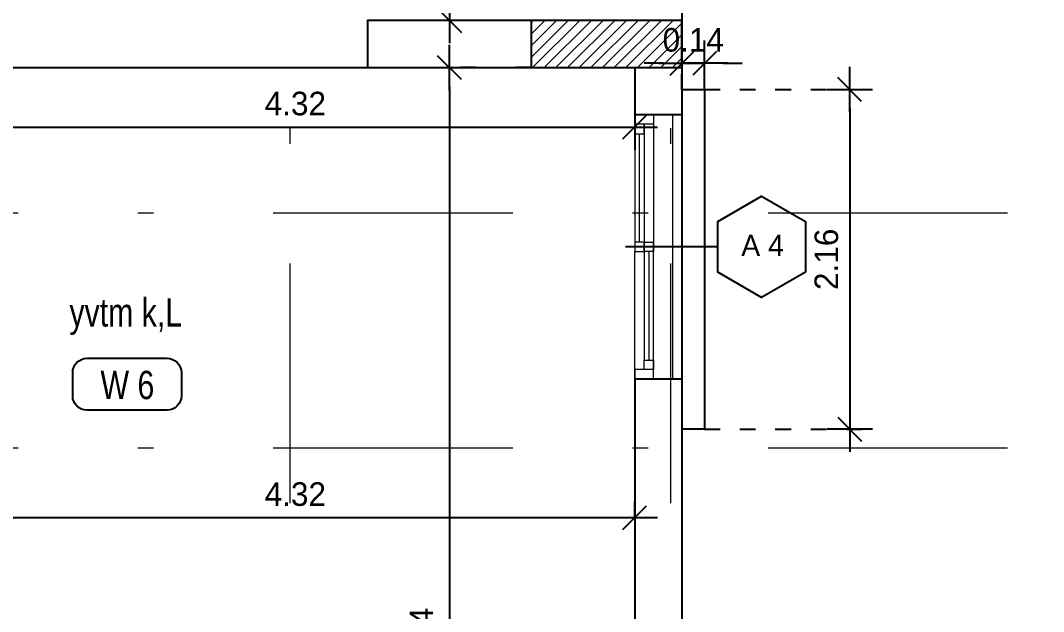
# Model space of a CAD drawing. Header units: metres. Extents: x 0 to 435, y 0 to 273.
# Drawn here: x 64.65 to 71.16, y 231.57 to 235.33 of the extents above; entities that cross this region are included whole.
import ezdxf
from ezdxf.enums import TextEntityAlignment as Align

# ---------------------------------------------------------------- set-up
doc = ezdxf.new("R2010")
doc.units = ezdxf.units.M
doc.header["$MEASUREMENT"] = 0
for name, pattern in [('B4-PLANS$0$DASHDOT', [25.4, 12.7, -6.35, 0, -6.35]), ('B4-PLANS$0$DOT2', [0.125, 0, -0.125]), ('DOT2', [0.125, 0, -0.125])]:
    doc.linetypes.add(name, pattern=pattern)
doc.layers.get('0').update_dxf_attribs({"plot": 0})
for name, color, linetype in [('A-COL', 11, 'Continuous'), ('A-DWNM1', 3, 'Continuous'), ('A-EDM', 2, 'Continuous'), ('A-IDM', 221, 'Continuous'), ('A-RNM2', 4, 'Continuous'), ('A-RNM3', 4, 'Continuous'), ('A-WIN', 3, 'Continuous'), ('A-WL', 7, 'Continuous'), ('Dim License', 2, 'Continuous'), ('Slab', 3, 'Continuous')]:
    doc.layers.add(name, color=color, linetype=linetype)
doc.layers.add('A-COLH', color=1, linetype='Continuous', lineweight=9)
doc.layers.add('Dote', color=1, linetype='B4-PLANS$0$DASHDOT', lineweight=15)
doc.styles.add('B4-PLANS$0$S100', font='romans.shx', dxfattribs={"width": 0.9})
doc.styles.add('B4-PLANS$0$XARAB', font='xarab.shx')
doc.styles.add('XARAB', font='xarab.shx')
doc.dimstyles.new('DIM100', dxfattribs={"dimtxt": 0.15, "dimasz": 0.12, "dimexe": 0.1, "dimexo": 0, "dimgap": 0.05, "dimtad": 1, "dimzin": 3, "dimdsep": 46, "dimtxsty": 'XARAB', "dimblk": 'DTICK', "dimcen": 0.09, "dimclrd": 256, "dimclre": 4, "dimclrt": 3, "dimadec": 0, "dimazin": 3, "dimtfac": 1, "dimtix": 1, "dimtmove": 2, "dimatfit": 0, "dimldrblk": 'DTICK', "dimfxl": 0.15, "dimtolj": 1, "dimtzin": 3, "dimlwd": -3, "dimlwe": -3, "dimarcsym": 0})

# ---------------------------------------------------------------- blocks, each defined once
blk = doc.blocks.new('B4-PLANS$0$column typical')
at = {"layer": 'A-COLH'}
h = blk.add_hatch(dxfattribs=at)
h.set_pattern_fill('ANSI31', color=256, scale=0.35, style=0)
h.set_pattern_definition([(45, (150.615, -1.107776), (-0.0309359217, 0.0309359217), [])])
h.paths.add_polyline_path([(470.1444, 52.8385), (470.1444, 52.5885), (470.9444, 52.5885), (470.9444, 52.8385)])
at = {"layer": 'A-COL', "elevation": 0}
blk.add_lwpolyline([(470.1444, 52.8385), (470.1444, 52.5885), (470.9444, 52.5885), (470.9444, 52.8385)], close=True, dxfattribs=at)
blk = doc.blocks.new('B4-PLANS$0$AXES-B2')
at = {"layer": 'Dote', "ltscale": 0.1}
for p, q in [((20.275, 10.085), (20.275, -26.235)), ((22.295, 10.085), (22.295, -26.235)), ((-29.655, -8.01), (30.305, -8.01)), ((-29.655, -9.255), (30.305, -9.255))]:
    blk.add_line(p, q, dxfattribs=at)
blk = doc.blocks.new('B4-PLANS$0$RNO2')
at = {"layer": 'A-RNM2'}
blk.add_lwpolyline([(965.5, 374.3), (397.4, 374.3, 0.414214), (297.4, 274.3), (297.4, 108.4, 0.414214), (397.4, 8.4), (965.5, 8.4, 0.414214), (1065.5, 108.4), (1065.5, 274.3, 0.414214)], format="xyb", close=True, dxfattribs=at)
at = {"layer": 'A-RNM2', "color": 3, "style": 'B4-PLANS$0$S100', "width": 0.8}
blk.add_attdef('NUMBER', text='', height=90, dxfattribs=at).set_placement((679, 186), align=Align.MIDDLE)
blk = doc.blocks.new('DTICK')
for p, q in [((0, 1.207), (0, -1.207)), ((-1.207, 0), (1.207, 0))]:
    blk.add_line(p, q)
at = {"color": 3}
blk.add_line((-0.629, -0.629), (0.629, 0.629), dxfattribs=at)
blk = doc.blocks.new('*D388')
at = {"layer": 'A-IDM', "color": 4, "linetype": 'DOT2', "lineweight": -3, "ltscale": 2, "transparency": 16777216}
for p, q in [((64.2439, 234.7687), (64.2439, 234.5487)), ((68.5639, 234.7687), (68.5639, 234.5487))]:
    blk.add_line(p, q, dxfattribs=at)
at = {"layer": 'A-IDM', "linetype": 'ByBlock', "lineweight": -3, "ltscale": 2, "transparency": 16777216}
blk.add_line((64.3639, 234.6487), (68.4439, 234.6487), dxfattribs=at)
at = {"layer": 'Defpoints', "color": 0, "linetype": 'ByBlock', "ltscale": 2, "transparency": 16777216}
for p in [(64.2439, 234.7687), (68.5639, 234.7687), (68.5639, 234.6487)]:
    blk.add_point(p, dxfattribs=at)
at = {"layer": 'A-IDM', "linetype": 'ByBlock', "lineweight": -3, "ltscale": 2, "transparency": 16777216, "xscale": 0.12, "yscale": 0.12, "zscale": 0.12, "rotation": 180}
blk.add_blockref('DTICK', (64.2439, 234.6487), dxfattribs=at)
at = {"layer": 'A-IDM', "linetype": 'ByBlock', "lineweight": -3, "ltscale": 2, "transparency": 16777216, "xscale": 0.12, "yscale": 0.12, "zscale": 0.12}
blk.add_blockref('DTICK', (68.5639, 234.6487), dxfattribs=at)
at = {"layer": 'A-IDM', "color": 3, "linetype": 'ByBlock', "ltscale": 2, "transparency": 16777216, "insert": (66.4039, 234.7969), "char_height": 0.15, "attachment_point": 5, "style": 'XARAB'}
blk.add_mtext('\\A1;4.32', dxfattribs=at)
blk = doc.blocks.new('*D399')
at = {"layer": 'A-IDM', "color": 4, "linetype": 'DOT2', "lineweight": -3, "ltscale": 2, "transparency": 16777216}
for p, q in [((64.2439, 232.1654), (64.2439, 232.2654)), ((68.5639, 232.1654), (68.5639, 232.2654))]:
    blk.add_line(p, q, dxfattribs=at)
at = {"layer": 'A-IDM', "linetype": 'ByBlock', "lineweight": -3, "ltscale": 2, "transparency": 16777216}
blk.add_line((64.3639, 232.1654), (68.4439, 232.1654), dxfattribs=at)
at = {"layer": 'Defpoints', "color": 0, "linetype": 'ByBlock', "ltscale": 2, "transparency": 16777216}
for p in [(64.2439, 232.1654), (68.5639, 232.1654), (68.5639, 232.1654)]:
    blk.add_point(p, dxfattribs=at)
at = {"layer": 'A-IDM', "linetype": 'ByBlock', "lineweight": -3, "ltscale": 2, "transparency": 16777216, "xscale": 0.12, "yscale": 0.12, "zscale": 0.12, "rotation": 180}
blk.add_blockref('DTICK', (64.2439, 232.1654), dxfattribs=at)
at = {"layer": 'A-IDM', "linetype": 'ByBlock', "lineweight": -3, "ltscale": 2, "transparency": 16777216, "xscale": 0.12, "yscale": 0.12, "zscale": 0.12}
blk.add_blockref('DTICK', (68.5639, 232.1654), dxfattribs=at)
at = {"layer": 'A-IDM', "color": 3, "linetype": 'ByBlock', "ltscale": 2, "transparency": 16777216, "insert": (66.4039, 232.3135), "char_height": 0.15, "attachment_point": 5, "style": 'XARAB'}
blk.add_mtext('\\A1;4.32', dxfattribs=at)
blk = doc.blocks.new('*D554')
at = {"layer": 'A-IDM', "color": 4, "linetype": 'DOT2', "lineweight": -3, "ltscale": 2, "transparency": 16777216}
for p, q in [((67.3849, 241.1642), (67.4849, 241.1642)), ((68.5639, 235.3262), (67.2849, 235.3262))]:
    blk.add_line(p, q, dxfattribs=at)
at = {"layer": 'A-IDM', "linetype": 'ByBlock', "lineweight": -3, "ltscale": 2, "transparency": 16777216}
blk.add_line((67.3849, 241.0442), (67.3849, 235.4462), dxfattribs=at)
at = {"layer": 'Defpoints', "color": 0, "linetype": 'ByBlock', "ltscale": 2, "transparency": 16777216}
for p in [(67.3849, 241.1642), (67.3849, 235.3262), (68.5639, 235.3262)]:
    blk.add_point(p, dxfattribs=at)
at = {"layer": 'A-IDM', "linetype": 'ByBlock', "lineweight": -3, "ltscale": 2, "transparency": 16777216, "xscale": 0.12, "yscale": 0.12, "zscale": 0.12}
for p, rotation in [((67.3849, 241.1642), 90), ((67.3849, 235.3262), 270)]:
    blk.add_blockref('DTICK', p, dxfattribs=dict(at, rotation=rotation))
at = {"layer": 'A-IDM', "color": 3, "linetype": 'ByBlock', "ltscale": 2, "transparency": 16777216, "insert": (67.2373, 238.2452), "char_height": 0.15, "attachment_point": 5, "rotation": 90, "style": 'XARAB'}
blk.add_mtext('\\A1;5.84', dxfattribs=at)
blk = doc.blocks.new('*D555')
at = {"layer": 'A-IDM', "color": 4, "linetype": 'DOT2', "lineweight": -3, "ltscale": 2, "transparency": 16777216}
for p, q in [((67.9039, 235.0262), (67.2849, 235.0262)), ((67.3849, 229.1882), (67.4849, 229.1882))]:
    blk.add_line(p, q, dxfattribs=at)
at = {"layer": 'A-IDM', "linetype": 'ByBlock', "lineweight": -3, "ltscale": 2, "transparency": 16777216}
blk.add_line((67.3849, 234.9062), (67.3849, 229.3082), dxfattribs=at)
at = {"layer": 'Defpoints', "color": 0, "linetype": 'ByBlock', "ltscale": 2, "transparency": 16777216}
for p in [(67.9039, 235.0262), (67.3849, 229.1882), (67.3849, 229.1882)]:
    blk.add_point(p, dxfattribs=at)
at = {"layer": 'A-IDM', "linetype": 'ByBlock', "lineweight": -3, "ltscale": 2, "transparency": 16777216, "xscale": 0.12, "yscale": 0.12, "zscale": 0.12}
for p, rotation in [((67.3849, 235.0262), 90), ((67.3849, 229.1882), 270)]:
    blk.add_blockref('DTICK', p, dxfattribs=dict(at, rotation=rotation))
at = {"layer": 'A-IDM', "color": 3, "linetype": 'ByBlock', "ltscale": 2, "transparency": 16777216, "insert": (67.2069, 231.3973), "char_height": 0.15, "attachment_point": 5, "rotation": 90, "style": 'XARAB'}
blk.add_mtext('\\A1;5.84', dxfattribs=at)
blk = doc.blocks.new('B4-PLANS$0$W-04')
at = {"lineweight": 0}
for p, q in [((-27.875, 0, 0), (-26.475, 0, 0)), ((-27.875, -0.05, 0), (-26.475, -0.05, 0)), ((-27.875, -0.15, 0), (-27.2, -0.15, 0)), ((-26.525, -0.15, 0), (-27.2, -0.15, 0)), ((-27.825, -0.2, 0), (-27.15, -0.2, 0)), ((-27.15, -0.175, 0), (-26.575, -0.175, 0)), ((-27.15, -0.2, 0), (-26.575, -0.2, 0)), ((-27.875, -0.25, 0), (-27.15, -0.25, 0)), ((-27.2, -0.225, 0), (-27.775, -0.225, 0)), ((-26.475, -0.25, 0), (-27.15, -0.25, 0))]:
    blk.add_line(p, q, dxfattribs=at)
at = {"lineweight": 0, "elevation": 0}
for points in [[(-27.875, -0.25), (-27.875, -0.15), (-27.825, -0.15), (-27.825, -0.25)], [(-27.2, -0.2), (-27.2, -0.15), (-27.15, -0.15), (-27.15, -0.2)], [(-26.575, -0.2), (-26.575, -0.15), (-26.525, -0.15), (-26.525, -0.2)], [(-26.475, -0.25), (-26.475, -0.15), (-26.525, -0.15), (-26.525, -0.25)], [(-27.775, -0.25), (-27.775, -0.2), (-27.825, -0.2), (-27.825, -0.25)], [(-27.15, -0.25), (-27.15, -0.2), (-27.2, -0.2), (-27.2, -0.25)]]:
    blk.add_lwpolyline(points, close=True, dxfattribs=at)
blk = doc.blocks.new('B4-PLANS$0$WNU')
blk.add_line((0, 100), (0, -552.8))
blk.add_lwpolyline([(-179, 720), (-358, 410), (-179, 100), (179, 100), (358, 410), (179, 720)], close=True)
at = {"style": 'B4-PLANS$0$S100', "width": 0.9, "flags": 12}
blk.add_attdef('W10', text='', height=200, dxfattribs=at).set_placement((11, 417), align=Align.MIDDLE)
blk = doc.blocks.new('*D652')
at = {"layer": 'A-IDM', "color": 4, "linetype": 'B4-PLANS$0$DOT2', "lineweight": -3, "transparency": 16777216}
for p, q in [((68.8639, 234.8872), (68.8639, 235.1539)), ((69.0079, 234.8872), (69.0079, 235.1539))]:
    blk.add_line(p, q, dxfattribs=at)
at = {"layer": 'A-IDM', "linetype": 'ByBlock', "lineweight": -3, "transparency": 16777216}
for p, q in [((68.7439, 235.0539), (68.6239, 235.0539)), ((68.8639, 235.0539), (69.0079, 235.0539)), ((69.1279, 235.0539), (69.2479, 235.0539))]:
    blk.add_line(p, q, dxfattribs=at)
at = {"layer": 'Defpoints', "color": 0, "linetype": 'ByBlock', "transparency": 16777216}
for p in [(69.0079, 235.0539), (68.8639, 234.8872), (69.0079, 234.8872)]:
    blk.add_point(p, dxfattribs=at)
at = {"layer": 'A-IDM', "linetype": 'ByBlock', "lineweight": -3, "transparency": 16777216, "xscale": 0.12, "yscale": 0.12, "zscale": 0.12}
blk.add_blockref('DTICK', (68.8639, 235.0539), dxfattribs=at)
at = {"layer": 'A-IDM', "linetype": 'ByBlock', "lineweight": -3, "transparency": 16777216, "xscale": 0.12, "yscale": 0.12, "zscale": 0.12, "rotation": 180}
blk.add_blockref('DTICK', (69.0079, 235.0539), dxfattribs=at)
at = {"layer": 'A-IDM', "color": 3, "linetype": 'ByBlock', "transparency": 16777216, "insert": (68.9359, 235.202), "char_height": 0.15, "attachment_point": 5, "style": 'XARAB'}
blk.add_mtext('\\A1;0.14', dxfattribs=at)
blk = doc.blocks.new('*D653')
at = {"layer": 'A-IDM', "color": 4, "linetype": 'B4-PLANS$0$DOT2', "lineweight": -3, "transparency": 16777216}
for p, q in [((69.0079, 234.8872), (70.0317, 234.8872)), ((69.0079, 232.7272), (70.0317, 232.7272))]:
    blk.add_line(p, q, dxfattribs=at)
at = {"layer": 'A-IDM', "linetype": 'ByBlock', "lineweight": -3, "transparency": 16777216}
blk.add_line((69.9317, 234.7672), (69.9317, 232.8472), dxfattribs=at)
at = {"layer": 'Defpoints', "color": 0, "linetype": 'ByBlock', "transparency": 16777216}
for p in [(69.0079, 234.8872), (69.0079, 232.7272), (69.9317, 232.7272)]:
    blk.add_point(p, dxfattribs=at)
at = {"layer": 'A-IDM', "linetype": 'ByBlock', "lineweight": -3, "transparency": 16777216, "xscale": 0.12, "yscale": 0.12, "zscale": 0.12}
for p, rotation in [((69.9317, 234.8872), 90), ((69.9317, 232.7272), 270)]:
    blk.add_blockref('DTICK', p, dxfattribs=dict(at, rotation=rotation))
at = {"layer": 'A-IDM', "color": 3, "linetype": 'ByBlock', "transparency": 16777216, "insert": (69.7834, 233.8072), "char_height": 0.15, "attachment_point": 5, "rotation": 90, "style": 'XARAB'}
blk.add_mtext('\\A1;2.16', dxfattribs=at)

msp = doc.modelspace()

# ---------------------------------------------------------------- linework, layer by layer
at = {"layer": 'A-WL'}
for p, q in [((68.8639, 241.4642), (68.8639, 234.7262)), ((64.2439, 235.0262), (68.5639, 235.0262)), ((68.5639, 235.0262), (68.5639, 234.7262)), ((68.8639, 234.7262), (68.5639, 234.7262)), ((68.8639, 233.0462), (68.5639, 233.0462)), ((68.5639, 233.0462), (68.5639, 229.1882)), ((68.8639, 233.0462), (68.8639, 228.8882))]:
    msp.add_line(p, q, dxfattribs=at)
msp.add_lwpolyline([(68.8639, 235.3262), (66.8639, 235.3262), (66.8639, 235.0262), (68.8639, 235.0262)], close=True, dxfattribs=at)
at = {"layer": 'Dim License', "color": 8}
msp.add_lwpolyline([(68.8639, 234.8872), (69.0079, 234.8872), (69.0079, 232.7272), (68.8639, 232.7272)], dxfattribs=at)
at = {"layer": 'Slab'}
msp.add_lwpolyline([(35.9839, 246.7562), (61.8199, 246.7562), (61.8199, 245.9162), (65.3182, 245.9162), (66.4399, 244.641), (66.4399, 241.4642), (68.8639, 241.4642), (68.8639, 228.8882), (66.4399, 228.8882), (66.4399, 225.5248), (64.3073, 223.3922), (61.8199, 223.3922), (61.8199, 222.6225), (60.4896, 221.2922), (35.9839, 221.2922)], dxfattribs=at)

# ---------------------------------------------------------------- block references
at = {"layer": 'A-DWNM1', "lineweight": -3, "extrusion": (0, 0, -1)}
ref = msp.add_blockref('B4-PLANS$0$WNU', (-69.0014, 233.8862), dxfattribs=dict(at, xscale=0.0009000000078231095, yscale=0.0009000000078231095, zscale=-0.0008999999999957708, rotation=90))
ref.add_attrib('W10', 'A 4', dxfattribs={"layer": '0', "height": 0.135, "style": 'B4-PLANS$0$XARAB', "flags": 12}).set_placement((69.3768, 233.8961), align=Align.MIDDLE)
at = {"layer": 'A-EDM', "linetype": 'ByBlock', "ltscale": 2, "xscale": 1.2, "yscale": 1.2, "zscale": 1.2}
msp.add_blockref('B4-PLANS$0$AXES-B2', (42.0379, 243.7142), dxfattribs=at)
at = {"layer": 'A-RNM2'}
ref = msp.add_blockref('B4-PLANS$0$RNO2', (65.9464, 232.841), dxfattribs=dict(at, xscale=-0.0008999999379739165, yscale=0.0008999999379739165, zscale=0.0009000000000128238))
ref.add_attrib('NUMBER', 'W 6', dxfattribs={"color": 3, "height": 0.18, "style": 'B4-PLANS$0$XARAB', "width": 0.8}).set_placement((65.3354, 233.0084), align=Align.MIDDLE)
ref.add_attrib('S2', 'yvtm k,L', dxfattribs={"layer": 'A-RNM3', "height": 0.18, "style": 'B4-PLANS$0$XARAB', "width": 0.8, "flags": 12}).set_placement((65.3251, 233.4473), align=Align.MIDDLE)
at = {"layer": 'A-WIN', "xscale": 1.2, "yscale": 1.2, "zscale": 1.2, "rotation": 270}
msp.add_blockref('B4-PLANS$0$W-04', (68.8639, 201.2762, 0), dxfattribs=at)
at = {"layer": 'A-WL', "xscale": 1.2, "yscale": 1.2, "zscale": 1.2}
msp.add_blockref('B4-PLANS$0$column typical', (-496.2694, 171.92, 0), dxfattribs=at)

# ---------------------------------------------------------------- dimensions: what is measured, and where the dimension line sits
at = {"layer": 'A-IDM', "linetype": 'ByBlock', "ltscale": 2}
dim = msp.add_linear_dim(base=(67.3849, 235.3262), p1=(67.3849, 241.1642), p2=(68.5639, 235.3262), angle=90, dimstyle='DIM100', dxfattribs=at)
dim.commit()
dim.dimension.update_dxf_attribs({"geometry": '*D554', "text_midpoint": (67.2373, 238.2452)})
at = {"layer": 'A-IDM', "linetype": 'ByBlock'}
dim = msp.add_linear_dim(base=(69.0079, 235.0539), p1=(68.8639, 234.8872), p2=(69.0079, 234.8872), dimstyle='DIM100', override={"dimfxl": 0.15}, dxfattribs=at)
dim.commit()
dim.dimension.update_dxf_attribs({"geometry": '*D652', "text_midpoint": (68.9359, 235.202)})
at = {"layer": 'A-IDM', "linetype": 'ByBlock', "ltscale": 2}
dim = msp.add_linear_dim(base=(67.3849, 229.1882), p1=(67.9039, 235.0262), p2=(67.3849, 229.1882), angle=90, dimstyle='DIM100', dxfattribs=at)
dim.commit()
dim.dimension.update_dxf_attribs({"geometry": '*D555', "text_midpoint": (67.2069, 231.3973), "dimtype": 160})
at = {"layer": 'A-IDM', "linetype": 'ByBlock'}
dim = msp.add_linear_dim(base=(69.9317, 232.7272), p1=(69.0079, 234.8872), p2=(69.0079, 232.7272), angle=90, dimstyle='DIM100', override={"dimfxl": 0.15}, dxfattribs=at)
dim.commit()
dim.dimension.update_dxf_attribs({"geometry": '*D653', "text_midpoint": (69.7834, 233.8072)})
at = {"layer": 'A-IDM', "linetype": 'ByBlock', "ltscale": 2}
for base, p1, p2, picture, middle in [((68.5639, 234.6487), (64.2439, 234.7687), (68.5639, 234.7687), '*D388', (66.4039, 234.7969)), ((68.5639, 232.1654), (64.2439, 232.1654), (68.5639, 232.1654), '*D399', (66.4039, 232.3135))]:
    dim = msp.add_linear_dim(base=base, p1=p1, p2=p2, dimstyle='DIM100', dxfattribs=at)
    dim.commit()
    dim.dimension.update_dxf_attribs({"geometry": picture, "text_midpoint": middle})

doc.saveas('drawing.dxf')
